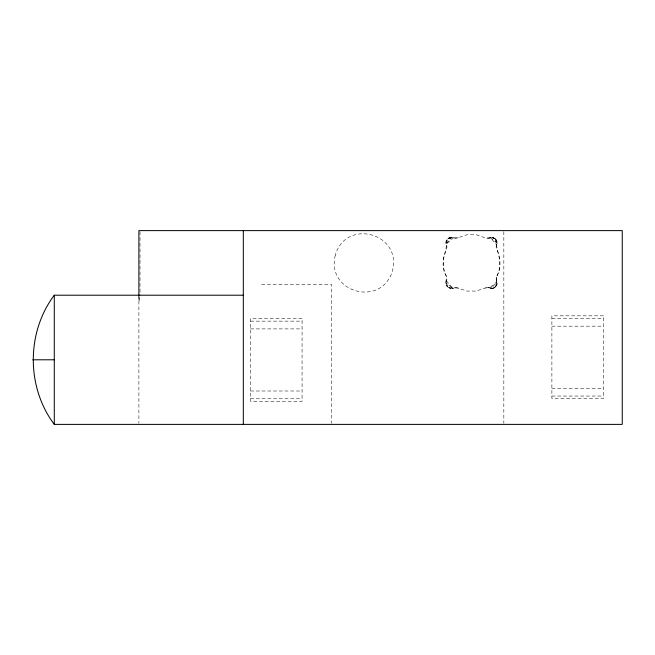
<?xml version="1.0" encoding="UTF-8"?>
<svg xmlns="http://www.w3.org/2000/svg" width="655" height="655" viewBox="0 0 655 655"><rect width="100%" height="100%" fill="white"/><g stroke="black" fill="none" stroke-linecap="round" stroke-linejoin="round"><path stroke-width="0.49" stroke-dasharray="3.27 2.46" d="M138.975 296.527L138.893 301.603L140.014 296.821M455.11 287.57C449.748 291.115 443.337 284.696 446.874 279.333M495.614 239.034L496.703 240.721L495.123 238.576L492.339 237.388L495.614 239.034C496.375 251.643 503.941 263.769 496.785 276.197L496.465 276.934C501.091 268.493 501.05 258.209 496.785 249.62A5.379 5.379 0 0 1 496.629 244.929L496.998 241.736L494.975 238.461L496.998 241.736L496.203 246.485M496.203 279.333L497.03 283.885L495.409 286.988L484.823 288.151L476.128 291.066L466.95 291.066L458.254 288.151A5.379 5.379 0 0 0 453.555 287.995C449.289 290.132 444.311 285.171 446.448 280.889A5.379 5.379 0 0 0 446.292 276.197C438.719 263.867 446.947 251.913 447.201 239.329L450.558 237.413L455.11 238.248M446.006 282.6L446.292 276.197L443.386 267.494L443.386 258.324L446.292 249.62A5.379 5.379 0 0 0 446.448 244.929C444.409 243.308 449.002 235.284 446.022 242.113L447.668 238.829L449.346 237.749L447.087 239.476L447.668 238.829L453.555 237.822L458.254 237.667L466.95 234.752L476.128 234.752L484.823 237.667L495.123 238.576L492.519 237.413L487.967 238.248M497.071 243.218L496.629 244.929L490.358 237.528L497.079 243.12M458.254 237.667A5.379 5.379 0 0 1 453.555 237.822L451.753 237.372L446.153 244.094L446.874 246.485M487.967 287.57L491.324 288.454L496.916 281.724L489.522 287.995A5.379 5.379 0 0 0 484.823 288.151M451.753 237.372C448.208 237.004 445.163 240.68 446.153 244.094L453.555 237.822L451.852 237.38M491.324 288.454L493.764 288.061L495.991 286.35L493.731 288.069L495.409 286.988L497.055 283.705L495.876 286.489L496.785 276.197A5.379 5.379 0 0 0 496.629 280.889C498.774 285.171 493.772 290.124 489.522 287.995L491.225 288.446M261.615 284.442L331.594 284.442L331.594 423.367M551.887 318.412L603.46 318.412M250.497 321.138L302.07 321.138M551.887 326.174L603.46 326.174M250.497 328.9L302.07 328.9M551.887 388.284L603.46 388.284M250.497 391.002L302.07 391.002M551.887 396.046L603.46 396.046M250.497 398.772L302.07 398.772M458.254 288.151L447.954 287.242L450.738 288.429L447.455 286.784L446.374 285.097L448.102 287.365L447.455 286.784L446.448 280.889L452.72 288.29L445.998 282.698M495.409 238.829L492.519 237.413L489.522 237.822A5.379 5.379 0 0 1 484.823 237.667M503.834 231.633L503.834 423.367M140.014 231.633L140.014 295.806M138.893 295.209L138.893 423.376M335.294 255.245C325.723 292.711 382.037 307.801 392.484 270.572C402.047 233.106 345.742 218.017 335.294 255.245M603.46 315.825L551.887 315.825L551.887 398.633L603.46 398.633L603.46 315.825M302.07 318.551L250.497 318.551L250.497 401.359L302.07 401.359L302.07 318.551"/><path stroke-width="0.98" d="M138.893 295.888L138.893 230.617L622.25 230.617L622.25 424.383L54.283 424.383C26.298 387.228 26.298 332.363 54.283 295.209L243.316 295.209M32.75 359.791L54.283 359.791M243.316 230.617L243.316 424.383M54.283 295.209L54.283 424.383"/></g></svg>
